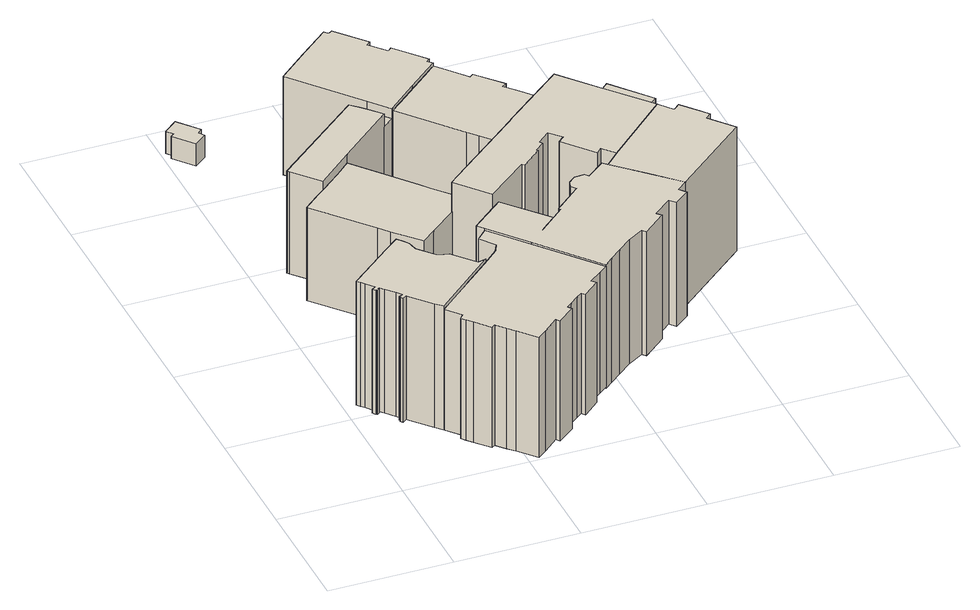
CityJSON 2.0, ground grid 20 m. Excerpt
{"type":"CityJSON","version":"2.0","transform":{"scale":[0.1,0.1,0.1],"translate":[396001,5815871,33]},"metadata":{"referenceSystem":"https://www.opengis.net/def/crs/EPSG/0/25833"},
"CityObjects":{
"building1":{"type":"Building","attributes":{"Gemeindeschluessel":"11000009","function":"31001_1010"},"address":[{"country":"Germany","locality":"Berlin","thoroughfareNumber":"2","thoroughfareName":"Klingerstraße"},{"country":"Germany","locality":"Berlin","thoroughfareNumber":"22","thoroughfareName":"Leiblstraße"}],"children":["building1-1","building1-2"]},
"building1-1":{"type":"BuildingPart","attributes":{"BezugspunktDach":"2200","measuredHeight":22,"storeysAboveGround":4},"parents":["building1"],"geometry":[{"type":"Solid","lod":"1","boundaries":[[[[0,1,2,3,4,5,6,7,8,9,10,11,12,13,14,15,16,17,18,19,20,21,22,23,24,25,26,27,28,29]],[[30,31,32,33,34,35,36,37,38,39,40,41,42,43,44,45,46,47,48,49,50,51,52,53,54,55,56,57,58,59]],[[32,31,27,26]],[[33,32,26,25]],[[34,33,25,24]],[[35,34,24,23]],[[36,35,23,22]],[[37,36,22,21]],[[38,37,21,20]],[[39,38,20,19]],[[40,39,19,18]],[[41,40,18,17]],[[42,41,17,16]],[[43,42,16,15]],[[44,43,15,14]],[[45,44,14,13]],[[46,45,13,12]],[[47,46,12,11]],[[48,47,11,10]],[[49,48,10,9]],[[50,49,9,8]],[[51,50,8,7]],[[52,51,7,6]],[[53,52,6,5]],[[54,53,5,4]],[[55,54,4,3]],[[56,55,3,2]],[[57,56,2,1]],[[58,57,1,0]],[[59,58,0,29]],[[30,59,29,28]],[[31,30,28,27]]]]}]},
"building1-2":{"type":"BuildingPart","attributes":{"BezugspunktDach":"2200","measuredHeight":22.07,"storeysAboveGround":4},"parents":["building1"],"geometry":[{"type":"MultiSurface","lod":"1","boundaries":[[[60,61,62,63,64,65,66,67,68,69,70,71,72,73,74,75,76,77,78,79,80,81,82,83,84,85,86,87,88,89,90,91,92]],[[93,94,95,96,97,98,99,100,101,31,59,102,103,104,105,106,107,108,109,110,111,112,113,114,115,116,117,118,119,120,121,122,123]],[[93,123,92,91]],[[94,93,91,90]],[[95,94,90,89]],[[96,95,89,88]],[[97,96,88,87]],[[98,97,87,86]],[[99,98,86,85]],[[100,99,85,84]],[[101,100,84,83]],[[31,101,83,82]],[[59,29,28,27,31,30,124,31,82,81]],[[102,59,81,80]],[[103,102,80,79]],[[104,103,79,78]],[[105,104,78,77]],[[106,105,77,76]],[[107,106,76,75]],[[108,107,75,74]],[[109,108,74,73]],[[110,109,73,72]],[[111,110,72,71]],[[112,111,71,70]],[[113,112,70,69]],[[114,113,69,68]],[[115,114,68,67]],[[116,115,67,66]],[[117,116,66,65]],[[118,117,65,64]],[[119,118,64,63]],[[120,119,63,62]],[[121,120,62,61]],[[122,121,61,60]],[[123,122,60,92]],[[124,30,28,29,59]],[[125,30,31,27,28]]]}]},
"building2":{"type":"Building","attributes":{"Gemeindeschluessel":"11000009","BezugspunktDach":"2200","function":"31001_2000","measuredHeight":3.97,"storeysAboveGround":1},"address":[{"country":"Germany","locality":"Berlin","thoroughfareNumber":"51 (1)","thoroughfareName":"Am Treptower Park"}],"geometry":[{"type":"Solid","lod":"1","boundaries":[[[[126,127,128,129,130,131,132,133]],[[134,135,136,137,138,139,140,141]],[[134,141,133,132]],[[135,134,132,131]],[[136,135,131,130]],[[137,136,130,129]],[[138,137,129,128]],[[139,138,128,127]],[[140,139,127,126]],[[141,140,126,133]]]]}]},
"building3":{"type":"Building","attributes":{"Gemeindeschluessel":"11000009","BezugspunktDach":"2200","function":"31001_1010","measuredHeight":17.9,"storeysAboveGround":4},"address":[{"country":"Germany","locality":"Berlin","thoroughfareNumber":"23 (1)","thoroughfareName":"Leiblstraße"}],"geometry":[{"type":"Solid","lod":"1","boundaries":[[[[142,143,144,145,146,147,148,149,150,151,152,153,154,155,156]],[[157,158,159,160,161,162,163,164,165,166,167,168,169,170,171]],[[157,171,156,155]],[[158,157,155,154]],[[159,158,154,153]],[[160,159,153,152]],[[161,160,152,151]],[[162,161,151,150]],[[163,162,150,149]],[[164,163,149,148]],[[165,164,148,147]],[[166,165,147,146]],[[167,166,146,145]],[[168,167,145,144]],[[169,168,144,143]],[[170,169,143,142]],[[171,170,142,156]]]]}]},
"building4":{"type":"Building","attributes":{"Gemeindeschluessel":"11000009","function":"31001_1010"},"address":[{"country":"Germany","locality":"Berlin","thoroughfareNumber":"52","thoroughfareName":"Am Treptower Park"}],"children":["building4-1","building4-2","building4-3"]},
"building4-1":{"type":"BuildingPart","attributes":{"BezugspunktDach":"2200","measuredHeight":19.51,"storeysAboveGround":4},"parents":["building4"],"geometry":[{"type":"Solid","lod":"1","boundaries":[[[[172,173,174,175,176,177,178,179,180,181,182,183,184,185,186,187]],[[188,189,190,191,192,193,194,195,196,197,198,199,200,201,202,203]],[[188,203,187,186]],[[189,188,186,185]],[[190,189,185,184]],[[191,190,184,183]],[[192,191,183,182]],[[193,192,182,181]],[[194,193,181,180]],[[195,194,180,179]],[[196,195,179,178]],[[197,196,178,177]],[[198,197,177,176]],[[199,198,176,175]],[[200,199,175,174]],[[201,200,174,173]],[[202,204,205,201,173,172]],[[203,202,172,187]],[[201,205,204,202]]]]}]},
"building4-2":{"type":"BuildingPart","attributes":{"BezugspunktDach":"2200","measuredHeight":15.69,"storeysAboveGround":4},"parents":["building4"],"geometry":[{"type":"MultiSurface","lod":"1","boundaries":[[[206,205,204,207]],[[202,201,208,209]],[[202,209,207,204]],[[208,201,205,206]],[[209,210,211,209,212]],[[201,202,213,204,205]],[[212,209,211,214,207]],[[208,206,214,211,210]]]}]},
"building4-3":{"type":"BuildingPart","attributes":{"BezugspunktDach":"2200","measuredHeight":19.05,"storeysAboveGround":4},"parents":["building4"],"geometry":[{"type":"MultiSurface","lod":"1","boundaries":[[[215,216,217,218,219,220,221,222]],[[223,209,211,208,160,158,224,225]],[[223,225,222,221]],[[209,223,221,220]],[[214,207,209,220,219]],[[226,206,214,211,219,218]],[[160,208,218,217]],[[158,160,217,216]],[[224,158,216,215]],[[225,224,215,222]],[[211,209,207,214]],[[208,211,214,206,226]]]}]},
"building5":{"type":"Building","attributes":{"Gemeindeschluessel":"11000009","BezugspunktDach":"2200","function":"31001_1010","measuredHeight":18.53,"storeysAboveGround":4},"address":[{"country":"Germany","locality":"Berlin","thoroughfareNumber":"53","thoroughfareName":"Am Treptower Park"}],"geometry":[{"type":"Solid","lod":"1","boundaries":[[[[227,228,229,230,231,232,233,234,235,236,237,238,239,240,241,242]],[[243,244,245,246,247,248,249,250,251,252,253,254,255,256,257,258]],[[243,258,242,241]],[[244,243,241,240]],[[245,244,240,239]],[[246,245,239,238]],[[247,246,238,237]],[[248,247,237,236]],[[249,248,236,235]],[[250,249,235,234]],[[251,250,234,233]],[[252,251,233,232]],[[253,252,232,231]],[[254,253,231,230]],[[255,254,230,229]],[[256,255,229,228]],[[257,256,228,227]],[[258,257,227,242]]]]}]},
"building6":{"type":"Building","attributes":{"Gemeindeschluessel":"11000009","function":"31001_1010"},"address":[{"country":"Germany","locality":"Berlin","thoroughfareNumber":"54","thoroughfareName":"Am Treptower Park"},{"country":"Germany","locality":"Berlin","thoroughfareNumber":"1","thoroughfareName":"Klingerstraße"}],"children":["building6-1","building6-2","building6-3","building6-4","building6-5","building6-6","building6-7"]},
"building6-1":{"type":"BuildingPart","attributes":{"BezugspunktDach":"2200","measuredHeight":21.96,"storeysAboveGround":4},"parents":["building6"],"geometry":[{"type":"MultiSurface","lod":"1","boundaries":[[[259,260,261,262,263,264,265,266,267,268,269,270,271,272,273,274,275,276,277,278,279,280,281,282,283,284,285,286,287,288,289,290,291,292,293,294,295,296,297,298,299,300,301,302,303,304,305,306,307,308,309,310,311,312,313,314,315,316,317,318],[319,320,314],[321,322,304]],[[323,324,325,326,282]],[[327,328,329,330,331,332,333,334,335,336,337,338,339,340,341,342,343,344,345,346,347,348,349,350,351,352,353,354,355,356,357,358,359,360,361,362,363,364,365,366,367,368,369,370,371,372,373,374,375,376,377,378,379,380,381,382,383,384,385,386],[387,388,330],[389,390,340]],[[391,392,393,394,362]],[[327,386,318,317]],[[328,327,317,316]],[[329,328,316,315]],[[330,329,315,314]],[[331,330,314,313]],[[332,331,313,312]],[[333,332,312,311]],[[334,333,311,310]],[[335,334,310,309]],[[336,335,309,308]],[[337,336,308,307]],[[338,337,307,306]],[[339,338,306,305]],[[340,339,305,304]],[[341,340,304,303]],[[342,341,303,302]],[[343,342,302,301]],[[344,343,301,300]],[[345,344,300,299]],[[346,345,299,298]],[[347,346,298,297]],[[348,347,297,296]],[[349,348,296,295]],[[350,349,295,294]],[[351,350,294,293]],[[352,351,293,292]],[[353,352,292,291]],[[354,353,291,290]],[[355,354,290,289]],[[356,355,289,288]],[[357,356,288,287]],[[358,357,287,286]],[[359,358,286,285]],[[360,359,285,284]],[[361,360,284,283]],[[395,362,361,283,282]],[[363,393,396,397,324,281]],[[282,398,395]],[[364,363,281,280]],[[365,364,280,279]],[[366,365,279,278]],[[367,366,278,277]],[[368,367,277,276]],[[369,368,276,275]],[[370,369,275,274]],[[371,370,274,273]],[[372,371,273,272]],[[373,372,272,271]],[[374,373,271,270]],[[375,374,270,269]],[[376,375,269,268]],[[377,376,268,267]],[[378,377,267,266]],[[379,378,266,265]],[[380,379,265,264]],[[381,380,264,263]],[[382,381,263,262]],[[383,382,262,261]],[[384,383,261,260]],[[385,384,260,259]],[[386,385,259,318]],[[330,314,399,400,330,401]],[[387,320,402,387,403]],[[389,390,321,304,322],[390,389,322,321]],[[390,389,322,321],[322,389,390,321]],[[404,304,321,390,321,304]],[[391,362,282,326]],[[392,391,326,325]],[[393,392,325,324]],[[405,397,324,323]],[[362,406,394]],[[362,394,405,407,395],[407,394,406,362,395]]]}]},
"building6-2":{"type":"BuildingPart","attributes":{"BezugspunktDach":"2200","measuredHeight":24.53,"storeysAboveGround":4},"parents":["building6"],"geometry":[{"type":"Solid","lod":"1","boundaries":[[[[321,322,273,274,275,276,277,278,279,280,281,303,304]],[[341,363,364,365,366,367,368,369,370,371,389,390,340]],[[341,340,304,303]],[[363,341,303,281]],[[364,363,281,280]],[[365,364,280,279]],[[366,365,279,278]],[[367,366,278,277]],[[368,367,277,276]],[[369,368,276,275]],[[370,369,275,274]],[[371,370,274,273]],[[389,371,273,322]],[[390,389,322,321]],[[321,304,340,390]]]]}]},
"building6-3":{"type":"BuildingPart","attributes":{"BezugspunktDach":"2200","measuredHeight":24.53,"storeysAboveGround":4},"parents":["building6"],"geometry":[{"type":"MultiSurface","lod":"1","boundaries":[[[408,409,410,411,412,413,414,415,398,416,417,418,419]],[[359,360,361,362,363,420,341,342,343,344,345,346,358]],[[359,358,419,418]],[[360,359,418,417]],[[361,360,417,416]],[[362,361,416,398]],[[363,393,397,415]],[[420,363,415,414]],[[341,420,414,413]],[[342,341,413,412]],[[343,342,412,411]],[[344,343,411,410]],[[345,344,410,409]],[[346,345,409,408]],[[421,422,408,419]],[[423,394,405,397,393]],[[362,398,405,424,394]],[[358,346,422,421]]]}]},
"building6-4":{"type":"BuildingPart","attributes":{"BezugspunktDach":"2200","measuredHeight":20.4,"storeysAboveGround":4},"parents":["building6"],"geometry":[{"type":"Solid","lod":"1","boundaries":[[[[425,422,421,426]],[[358,346,347,357]],[[358,357,426,421]],[[347,346,422,425]],[[421,422,346,358]],[[357,347,425,426]]]]}]},
"building6-5":{"type":"BuildingPart","attributes":{"BezugspunktDach":"2200","measuredHeight":20.64,"storeysAboveGround":4},"parents":["building6"],"geometry":[{"type":"MultiSurface","lod":"1","boundaries":[[[427,428,429,430,431,432,433,434,435,436,437]],[[356,357,347,348,349,350,351,352,353,354,355]],[[356,355,437,436]],[[357,356,436,435]],[[425,426,435,434]],[[348,347,434,433]],[[349,348,433,432]],[[350,349,432,431]],[[351,350,431,430]],[[352,351,430,429]],[[353,352,429,428]],[[354,353,428,427]],[[355,354,427,437]],[[347,357,426,425]]]}]},
"building6-6":{"type":"BuildingPart","attributes":{"BezugspunktDach":"2200","measuredHeight":20.77,"storeysAboveGround":4},"parents":["building6"],"geometry":[{"type":"MultiSurface","lod":"1","boundaries":[[[438,439,440,402,399,441,442,443,444]],[[327,328,329,330,387,445,384,385,386]],[[327,386,444,443]],[[328,327,443,442]],[[329,328,442,441]],[[330,329,441,399]],[[445,388,446,440]],[[384,445,440,439]],[[385,384,439,438]],[[386,385,438,444]],[[387,330,399,402]],[[387,402,446,388]]]}]},
"building6-7":{"type":"BuildingPart","attributes":{"BezugspunktDach":"2200","measuredHeight":19.6,"storeysAboveGround":4},"parents":["building6"],"geometry":[{"type":"Solid","lod":"1","boundaries":[[[[407,396,447,448,395]],[[391,392,393,394,362]],[[391,362,395,448]],[[392,391,448,447]],[[393,392,447,396]],[[394,393,396,407]],[[362,394,407,395]]]]}]}
},
"vertices":[
[134,97,225],[128,90,225],[134,83,225],[142,74,225],[162,51,225],[168,55,225],[181,40,225],[191,29,225],[216,1,225],[231,13,225],[256,35,225],[261,29,225],[289,52,225],[284,58,225],[293,65,225],[307,77,225],[316,84,225],[321,78,225],[348,102,225],[342,108,225],[362,124,225],[376,135,225],[247,289,225],[233,275,225],[230,272,225],[248,247,225],[241,233,225],[217,211,225],[128,133,225],[114,120,225],[128,133,12],[217,211,12],[241,233,12],[248,247,12],[230,272,12],[233,275,12],[247,289,12],[376,135,12],[362,124,12],[342,108,12],[348,102,12],[321,78,12],[316,84,12],[307,77,12],[293,65,12],[284,58,12],[289,52,12],[261,29,12],[256,35,12],[231,13,12],[216,1,12],[191,29,12],[181,40,12],[168,55,12],[162,51,12],[142,74,12],[134,83,12],[128,90,12],[134,97,12],[114,120,12],
[24,223,231],[29,217,231],[39,204,231],[33,200,231],[37,195,231],[38,196,231],[39,194,231],[43,197,231],[42,199,231],[44,200,231],[50,193,231],[62,179,231],[69,171,231],[67,169,231],[66,170,231],[63,168,231],[64,166,231],[63,165,231],[66,161,231],[73,166,231],[104,131,231],[114,120,231],[217,211,231],[204,208,231],[199,213,231],[173,243,231],[155,248,231],[131,275,231],[128,291,231],[123,298,231],[115,308,231],[91,289,231],[19,228,231],[91,289,12],[115,308,12],[123,298,12],[128,291,12],[131,275,12],[155,248,12],[173,243,12],[199,213,12],[204,208,12],[104,131,12],[73,166,12],[66,161,12],[63,165,12],[64,166,12],[63,168,12],[66,170,12],[67,169,12],[69,171,12],[62,179,12],[50,193,12],[44,200,12],[42,199,12],[43,197,12],[39,194,12],[38,196,12],[37,195,12],[33,200,12],[39,204,12],[29,217,12],[24,223,12],[19,228,12],[122,127,12],[128,133,126],
[15,930,51],[9,925,51],[36,893,51],[56,910,51],[50,919,51],[57,926,51],[29,959,51],[7,941,51],[29,959,12],[57,926,12],[50,919,12],[56,910,12],[36,893,12],[9,925,12],[15,930,12],[7,941,12],
[131,421,176],[145,404,176],[181,363,176],[204,382,176],[248,418,176],[247,419,176],[255,426,176],[278,445,176],[242,487,176],[229,503,176],[153,594,176],[130,573,176],[94,542,176],[79,530,176],[55,509,176],[79,530,11],[94,542,11],[130,573,11],[153,594,11],[229,503,11],[242,487,11],[278,445,11],[255,426,11],[247,419,11],[248,418,11],[204,382,11],[181,363,11],[145,404,11],[131,421,11],[55,509,11],
[235,719,185],[262,688,185],[264,690,185],[312,732,185],[363,776,185],[356,783,185],[361,788,185],[320,836,185],[314,830,185],[291,856,185],[297,862,185],[256,909,185],[250,905,185],[244,911,185],[195,869,185],[146,826,185],[195,869,11],[244,911,11],[250,905,11],[256,909,11],[297,862,11],[291,856,11],[314,830,11],[320,836,11],[361,788,11],[356,783,11],[363,776,11],[312,732,11],[264,690,11],[262,688,11],[235,719,11],[146,826,11],[235,719,168],[262,688,168],
[243,672,168],[215,702,168],[243,672,11],[215,702,11],[224,692,11],[224,693,11],[215,702,39],[235,719,94],[224,693,168],
[58,583,191],[94,542,191],[153,594,191],[243,672,191],[224,693,191],[215,702,191],[204,713,191],[55,587,191],[204,713,11],[58,583,11],[55,587,11],[243,672,89],
[343,597,180],[356,581,180],[391,540,180],[410,556,180],[473,608,180],[492,624,180],[455,668,180],[441,684,180],[437,688,180],[444,693,180],[408,734,180],[402,729,180],[363,776,180],[344,759,180],[283,706,180],[264,690,180],[283,706,12],[344,759,12],[363,776,12],[402,729,12],[408,734,12],[444,693,12],[437,688,12],[441,684,12],[455,668,12],[492,624,12],[473,608,12],[410,556,12],[391,540,12],[356,581,12],[343,597,12],[264,690,12],
[247,289,228],[297,230,228],[376,135,228],[390,147,228],[409,163,228],[432,182,228],[458,198,228],[463,192,228],[501,224,228],[494,231,228],[524,256,228],[533,246,228],[557,266,228],[548,277,228],[565,291,228],[688,396,228],[656,434,228],[665,442,228],[655,454,228],[631,482,228],[621,473,228],[604,494,228],[603,495,228],[544,563,228],[492,624,228],[438,579,228],[391,540,228],[385,534,228],[368,520,228],[278,445,228],[247,419,228],[248,418,228],[291,367,228],[360,424,228],[364,421,228],[396,449,228],[394,450,228],[409,463,228],[406,468,228],[426,485,228],[443,467,228],[433,458,228],[474,410,228],[483,419,228],[500,399,228],[477,376,228],[470,383,228],[440,359,228],[435,365,228],[419,364,228],[408,355,228],[405,344,228],[411,336,228],[367,297,228],[369,294,228],[351,278,228],[292,346,228],[278,334,228],[252,312,228],[238,300,228],[324,254,228],[336,265,228],[521,334,228],[564,292,228],[565,539,228],[597,502,228],[606,510,228],[554,572,228],[252,312,9],[278,334,9],[292,346,9],[351,278,9],[369,294,9],[367,297,9],[411,336,9],[405,344,9],[408,355,9],[419,364,9],[435,365,9],[440,359,9],[470,383,9],[477,376,9],[500,399,9],[483,419,9],[474,410,9],[433,458,9],[443,467,9],[426,485,9],[406,468,9],[409,463,9],[394,450,9],[396,449,9],[364,421,9],[360,424,9],[291,367,9],[248,418,9],[247,419,9],[278,445,9],[368,520,9],[385,534,9],[391,540,9],[438,579,9],[492,624,9],[544,563,9],[603,495,9],[604,494,9],[621,473,9],[631,482,9],[655,454,9],[665,442,9],[656,434,9],[688,396,9],[565,291,9],[548,277,9],[557,266,9],[533,246,9],[524,256,9],[494,231,9],[501,224,9],[463,192,9],[458,198,9],[432,182,9],[409,163,9],[390,147,9],[376,135,9],[297,230,9],[247,289,9],[238,300,9],[336,265,9],[324,254,9],[564,292,9],[521,334,9],[554,572,9],[606,510,9],[597,502,9],[565,539,9],[544,563,205],[597,502,205],[597,502,224],[544,563,224],[351,278,206],[351,278,146],[338,267,9],[336,265,206],[334,263,9],[477,376,148],[565,539,224],[563,541,9],[565,539,205],
[426,485,224],[443,467,224],[433,458,224],[474,410,224],[483,419,224],[500,399,224],[593,399,224],[603,495,224],[492,624,224],[438,579,224],[391,540,224],[385,534,224],[593,399,9],[385,534,213],[426,485,213],[594,505,9],[565,539,203],
[406,468,213],[368,520,213],
[248,418,215],[291,367,215],[360,424,215],[364,421,215],[396,449,215],[394,450,215],[409,463,215],[406,468,215],[368,520,215],[278,445,215],[247,419,215],
[247,289,206],[297,230,206],[311,243,206],[292,346,206],[278,334,206],[252,312,206],[238,300,206],[311,243,9],[324,254,206],
[606,510,205],[554,572,205]
]}
